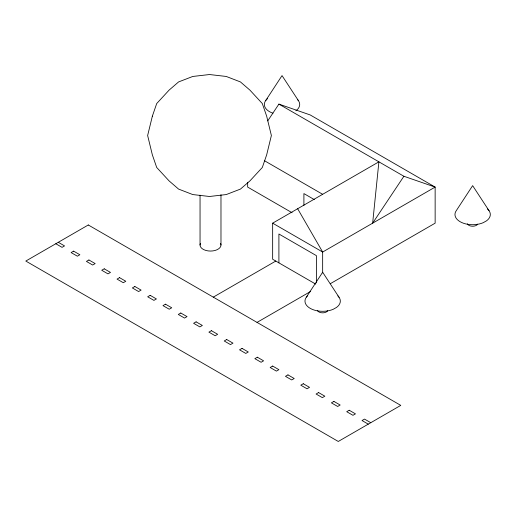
<?xml version="1.0" encoding="UTF-8"?>
<svg xmlns="http://www.w3.org/2000/svg" width="516" height="516" viewBox="0 0 516 516"><rect width="100%" height="100%" fill="white"/><g stroke="black" fill="none" stroke-linecap="round" stroke-linejoin="round"><path stroke-width="0.77" d="M265.805 100.414L282.033 75.6L298.461 100.704M306.427 297.055L322.655 272.242L339.083 297.345M267.746 120.854L278.904 104.103L310.155 114.926L435.143 187.089L435.143 223.17L330.292 283.71M272.654 223.17L322.655 252.034L435.143 187.089L403.899 176.266L372.649 223.17L378.899 161.831L272.654 223.17L272.654 259.251L315.708 284.11M213.289 297.139L275.783 261.057M257.033 322.397L310.503 291.527M278.904 104.103L403.899 176.266M264.321 160.631L322.655 194.306M314.321 199.602L303.905 193.584L303.905 205.394M292.101 212.747L247.661 187.089L247.661 182.277M58.295 242.294L64.545 245.906L62.049 247.345L55.799 243.739M370.772 422.701L364.522 419.095L362.026 420.54L368.276 424.146M489.071 210.754L472.643 185.644L456.415 210.464A17.679 10.204 0 0 0 461.665 222.512A17.679 10.204 0 0 0 483.182 222.706L486.498 220.848A17.679 10.204 0 0 0 487.356 208.857M297.655 208.741L322.655 252.034L322.655 272.887M316.405 282.903L316.405 255.646L278.904 233.993L278.904 262.863M220.977 194.751L220.977 245.023M200.047 195.171L200.047 245.023M220.622 243.462A10.462 6.044 0 0 1 210.509 251.066A10.462 6.044 0 0 1 200.401 243.462M297.693 99.736A17.679 10.204 0 0 1 295.887 110.798M272.958 113.223A17.679 10.204 0 0 1 267.623 98.55M337.864 295.907A17.679 10.204 0 0 1 336.509 307.446L333.194 309.297A17.679 10.204 0 0 1 310.626 308.587A17.679 10.204 0 0 1 307.73 295.642M327.686 310.729A5.302 3.064 0 0 1 322.345 312.825A5.302 3.064 0 0 1 317.456 310.387M477.674 224.138A5.302 3.064 0 0 1 472.333 226.227A5.302 3.064 0 0 1 467.451 223.789M152.349 116.184L147.641 135.514L152.349 154.845L156.703 167.474L169.093 180.897L178.575 189.088L192.771 194.564L209.509 196.486L226.253 194.564L240.443 189.088L249.925 180.897L262.315 167.474L266.669 154.845L271.377 135.514L266.669 116.184L262.315 103.555L249.925 90.126L240.443 81.934L226.253 76.458L209.509 74.536L192.771 76.458L178.575 81.934L169.093 90.126L156.703 103.555L152.349 116.184M88.294 224.976L25.8 261.057L338.277 441.464L400.771 405.382L88.294 224.976M73.607 251.137L71.111 252.576L77.361 256.188L79.857 254.743L73.607 251.137M88.92 259.974L86.424 261.418L92.667 265.024L95.17 263.586L88.92 259.974M104.232 268.817L101.729 270.255L107.979 273.867L110.482 272.422L104.232 268.817M119.544 277.653L117.042 279.098L123.292 282.704L125.794 281.265L119.544 277.653M134.857 286.496L132.354 287.941L138.604 291.546L141.107 290.102L134.857 286.496M150.162 295.333L147.666 296.777L153.916 300.383L156.412 298.945L150.162 295.333M165.475 304.176L162.979 305.62L169.229 309.226L171.725 307.781L165.475 304.176M180.787 313.012L178.291 314.457L184.541 318.069L187.037 316.624L180.787 313.012M196.099 321.855L193.597 323.3L199.847 326.905L202.349 325.461L196.099 321.855M211.412 330.692L208.909 332.136L215.159 335.748L217.662 334.303L211.412 330.692M226.724 339.534L224.221 340.979L230.471 344.585L232.974 343.14L226.724 339.534M242.036 348.377L239.534 349.816L245.784 353.428L248.286 351.983L242.036 348.377M257.342 357.214L254.846 358.659L261.096 362.264L263.592 360.819L257.342 357.214M272.654 366.057L270.158 367.495L276.408 371.107L278.904 369.662L272.654 366.057M287.967 374.893L285.471 376.338L291.721 379.944L294.217 378.505L287.967 374.893M303.279 383.736L300.776 385.175L307.026 388.787L309.529 387.342L303.279 383.736M318.591 392.573L316.089 394.018L322.339 397.623L324.841 396.185L318.591 392.573M333.904 401.416L331.401 402.854L337.651 406.466L340.154 405.021L333.904 401.416M349.216 410.252L346.713 411.697L352.963 415.303L355.466 413.864L349.216 410.252"/></g></svg>
